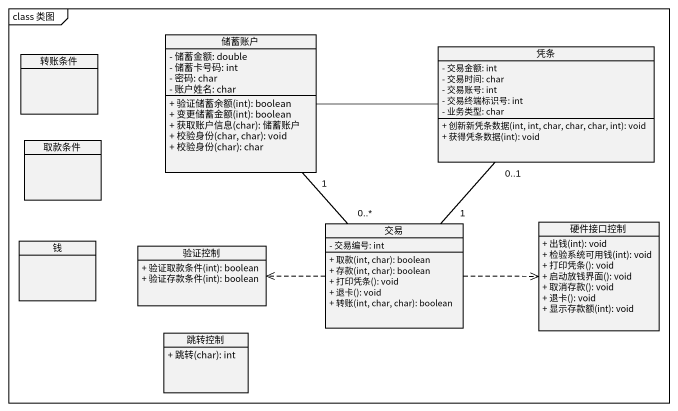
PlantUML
@startuml
mainframe class 类图
hide circle
hide empty members
skinparam classAttributeIconSize 0
class 转账条件
class 储蓄账户 {
  - 储蓄金额: double
  - 储蓄卡号码: int
  - 密码: char
  - 账户姓名: char
  + 验证储蓄余额(int): boolean
  + 变更储蓄金额(int): boolean
  + 获取账户信息(char): 储蓄账户
  + 校验身份(char, char): void
  + 校验身份(char): char
}
class 凭条 {
  - 交易金额: int
  - 交易时间: char
  - 交易账号: int
  - 交易终端标识号: int
  - 业务类型: char
  + 创新新凭条数据(int, int, char, char, char, int): void
  + 获得凭条数据(int): void
}
class 取款条件
class 钱
class 验证控制 {
  + 验证取款条件(int): boolean
  + 验证存款条件(int): boolean
}
class 交易 {
  - 交易编号: int
  + 取款(int, char): boolean
  + 存款(int, char): boolean
  + 打印凭条(): void
  + 退卡(): void
  + 转账(int, char, char): boolean
}
class 硬件接口控制 {
  + 出钱(int): void
  + 检验系统可用钱(int): void
  + 打印凭条(): void
  + 启动放钱界面(): void
  + 取消存款(): void
  + 退卡(): void
  + 显示存款额(int): void
}
class 跳转控制 {
  + 跳转(char): int
}
储蓄账户 -right- 凭条
储蓄账户 "1" -- "0..*" 交易
交易 "1" -up- "0..1" 凭条
交易 .left.> 验证控制
交易 .right.> 硬件接口控制
@enduml
